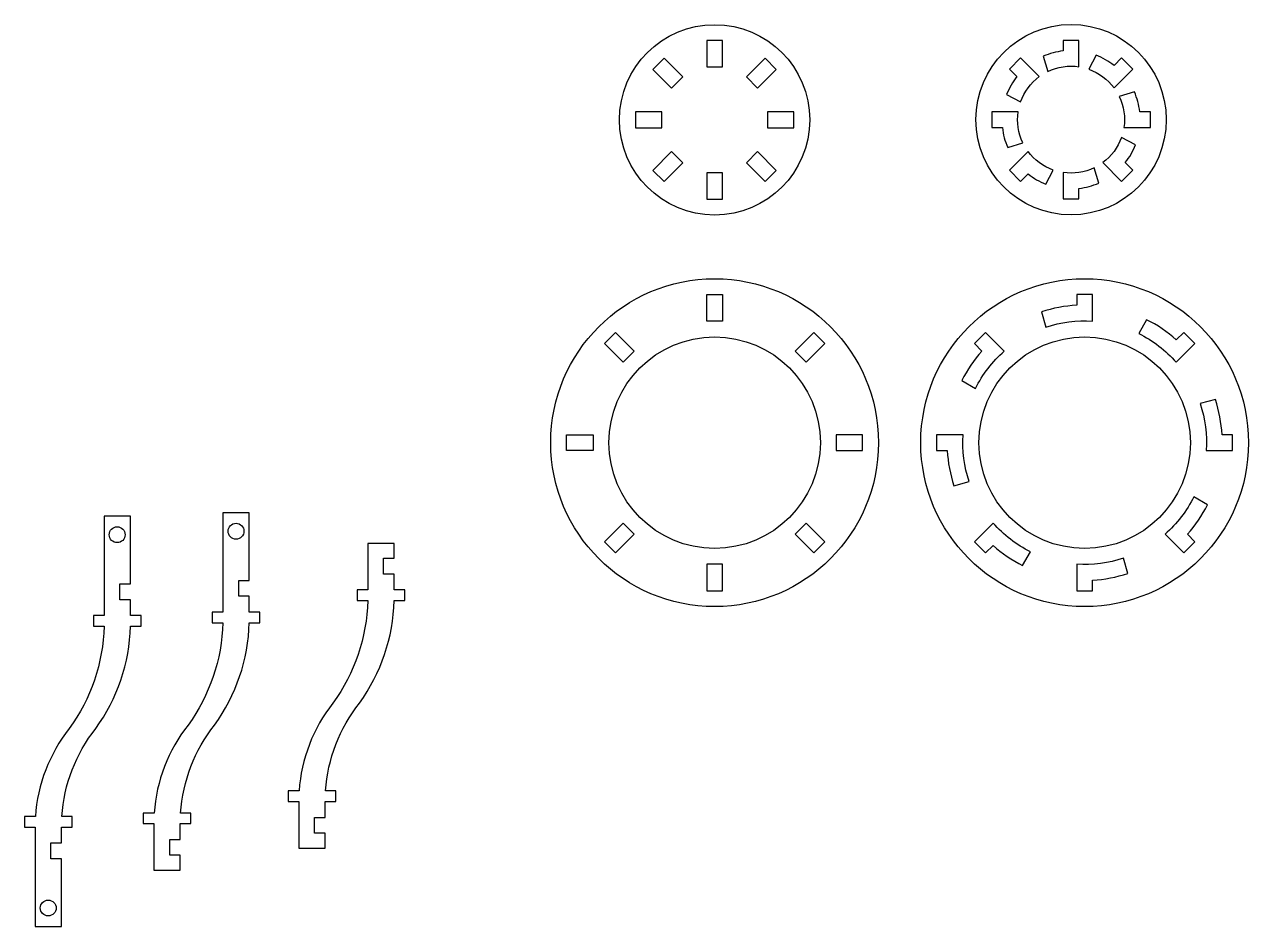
# Model space of a CAD drawing. Header units: inches. Extents: x 21 to 253, y 14 to 184.
import ezdxf

# ---------------------------------------------------------------- set-up
doc = ezdxf.new("R2010")
doc.units = ezdxf.units.IN
doc.header["$MEASUREMENT"] = 0

msp = doc.modelspace()

# ---------------------------------------------------------------- linework, layer by layer
at = {"flags": 128}
for points in [[(150.28, 176.42), (153.28, 176.42), (153.28, 181.42), (150.28, 181.42)], [(143.65, 172.43), (145.77, 174.55), (142.24, 178.08), (140.12, 175.96)], [(163.45, 175.96), (161.33, 178.08), (157.79, 174.55), (159.91, 172.43)], [(141.78, 164.92), (141.78, 167.92), (136.78, 167.92), (136.78, 164.92)], [(166.78, 164.92), (166.78, 167.92), (161.78, 167.92), (161.78, 164.92)], [(145.77, 158.28), (143.65, 160.41), (140.12, 156.87), (142.24, 154.75)], [(161.33, 154.75), (163.45, 156.87), (159.91, 160.41), (157.79, 158.28)], [(150.28, 151.42), (153.28, 151.42), (153.28, 156.42), (150.28, 156.42)], [(153.28, 128.37), (150.28, 128.37), (150.28, 133.37), (153.28, 133.37)], [(136.58, 122.7), (134.46, 120.58), (130.92, 124.11), (133.04, 126.23)], [(166.99, 122.7), (169.11, 120.58), (172.64, 124.11), (170.52, 126.23)], [(128.78, 106.87), (128.78, 103.87), (123.78, 103.87), (123.78, 106.87)], [(174.78, 106.87), (174.78, 103.87), (179.78, 103.87), (179.78, 106.87)], [(134.46, 90.17), (136.58, 88.05), (133.04, 84.51), (130.92, 86.64)], [(169.11, 90.17), (166.99, 88.05), (170.52, 84.51), (172.64, 86.64)], [(153.28, 82.37), (150.28, 82.37), (150.28, 77.37), (153.28, 77.37)]]:
    msp.add_lwpolyline(points, close=True, dxfattribs=at)
for points in [[(214.84, 175.58, -0.15), (220.71, 176.46), (220.71, 181.46), (217.71, 181.46), (217.71, 179.46, 0.074583), (213.96, 178.44)], [(222.57, 175.99, -0.15), (227.34, 172.47), (230.87, 176), (228.75, 178.12), (227.34, 176.71, 0.074583), (223.97, 178.64)], [(209.67, 169.82, -0.15), (213.2, 174.59), (209.66, 178.12), (207.54, 176), (208.95, 174.59, 0.074583), (207.02, 171.22)], [(228.33, 170.82, -0.15), (229.21, 164.96), (234.21, 164.96), (234.21, 167.96), (232.21, 167.96, 0.074583), (231.19, 171.71)], [(210.09, 162.09, -0.15), (209.21, 167.96), (204.21, 167.96), (204.21, 164.96), (206.21, 164.96, 0.074583), (207.22, 161.21)], [(228.74, 163.1, -0.15), (225.22, 158.33), (228.75, 154.79), (230.87, 156.91), (229.46, 158.33, 0.074583), (231.39, 161.69)], [(215.85, 156.92, -0.15), (211.07, 160.45), (207.54, 156.91), (209.66, 154.79), (211.07, 156.2, 0.074583), (214.44, 154.27)], [(223.57, 157.34, -0.15), (217.71, 156.46), (217.71, 151.46), (220.71, 151.46), (220.71, 153.46, 0.074583), (224.45, 154.47)]]:
    msp.add_lwpolyline(points, format="xyb", close=True)
for points in [[(214.41, 127.21, -0.098), (223.28, 128.37), (223.28, 133.37), (220.28, 133.37), (220.28, 131.37, 0.065217), (213.64, 130.11)], [(232.01, 126.03, -0.098), (239.11, 120.58), (242.64, 124.11), (240.52, 126.23), (239.11, 124.82, 0.065217), (233.51, 128.63)], [(201.13, 115.6, -0.098), (206.58, 122.7), (203.04, 126.23), (200.92, 124.11), (202.34, 122.7, 0.065217), (198.53, 117.11)], [(243.62, 112.75, -0.098), (244.78, 103.87), (249.78, 103.87), (249.78, 106.87), (247.78, 106.87, 0.065217), (246.52, 113.52)], [(199.95, 98, -0.098), (198.78, 106.87), (193.78, 106.87), (193.78, 103.87), (195.78, 103.87, 0.065217), (197.05, 97.23)], [(242.44, 95.15, -0.098), (236.99, 88.05), (240.52, 84.51), (242.64, 86.64), (241.23, 88.05, 0.065217), (245.03, 93.64)], [(36.26, 72.67), (34.26, 72.67), (34.26, 70.67), (36.27, 70.67, -0.151729), (29.69, 51.3, 0.151664), (23.28, 34.67), (21.21, 34.67), (21.21, 32.67), (23.21, 32.67), (23.21, 13.87), (28.21, 13.87), (28.21, 26.67), (26.21, 26.67), (26.21, 29.67), (28.21, 29.67), (28.21, 32.67), (30.21, 32.67), (30.21, 34.67), (28.28, 34.67, -0.151664), (34.69, 51.3, 0.151729), (41.27, 70.67), (43.26, 70.67), (43.26, 72.67), (41.26, 72.67), (41.26, 75.67), (39.26, 75.67), (39.26, 78.67), (41.26, 78.67), (41.26, 91.47), (36.26, 91.47)], [(58.74, 73.33), (56.74, 73.33), (56.74, 71.33), (58.74, 71.33, -0.151729), (52.16, 51.96, 0.151664), (45.76, 35.33), (43.69, 35.33), (43.69, 33.33), (45.69, 33.33), (45.69, 24.53), (50.69, 24.53), (50.69, 27.33), (48.69, 27.33), (48.69, 30.33), (50.69, 30.33), (50.69, 33.33), (52.69, 33.33), (52.69, 35.33), (50.76, 35.33, -0.151664), (57.16, 51.96, 0.151729), (63.74, 71.33), (65.74, 71.33), (65.74, 73.33), (63.74, 73.33), (63.74, 76.33), (61.74, 76.33), (61.74, 79.33), (63.74, 79.33), (63.74, 92.13), (58.74, 92.13)], [(211.55, 84.72, -0.098), (204.46, 90.17), (200.92, 86.64), (203.04, 84.51), (204.46, 85.93, 0.065217), (210.05, 82.12)], [(86.16, 77.51), (84.16, 77.51), (84.16, 75.51), (86.16, 75.51, -0.151729), (79.58, 56.13, 0.151664), (73.17, 39.51), (71.11, 39.51), (71.11, 37.51), (73.11, 37.51), (73.11, 28.71), (78.11, 28.71), (78.11, 31.51), (76.11, 31.51), (76.11, 34.51), (78.11, 34.51), (78.11, 37.51), (80.11, 37.51), (80.11, 39.51), (78.17, 39.51, -0.151664), (84.58, 56.13, 0.151729), (91.16, 75.51), (93.16, 75.51), (93.16, 77.51), (91.16, 77.51), (91.16, 80.51), (89.16, 80.51), (89.16, 83.51), (91.16, 83.51), (91.16, 86.31), (86.16, 86.31)], [(229.16, 83.54, -0.098), (220.28, 82.37), (220.28, 77.37), (223.28, 77.37), (223.28, 79.37, 0.065217), (229.93, 80.64)]]:
    msp.add_lwpolyline(points, format="xyb", close=True, dxfattribs=at)
for centre, radius in [((151.78, 166.42), 18), ((219.21, 166.46), 18), ((151.78, 105.37), 31), ((221.78, 105.37), 31), ((151.78, 105.37), 20), ((221.78, 105.37), 20), ((38.76, 87.96), 1.5), ((61.24, 88.62), 1.5), ((25.71, 17.37), 1.5)]:
    msp.add_circle(centre, radius)

doc.saveas('drawing.dxf')
